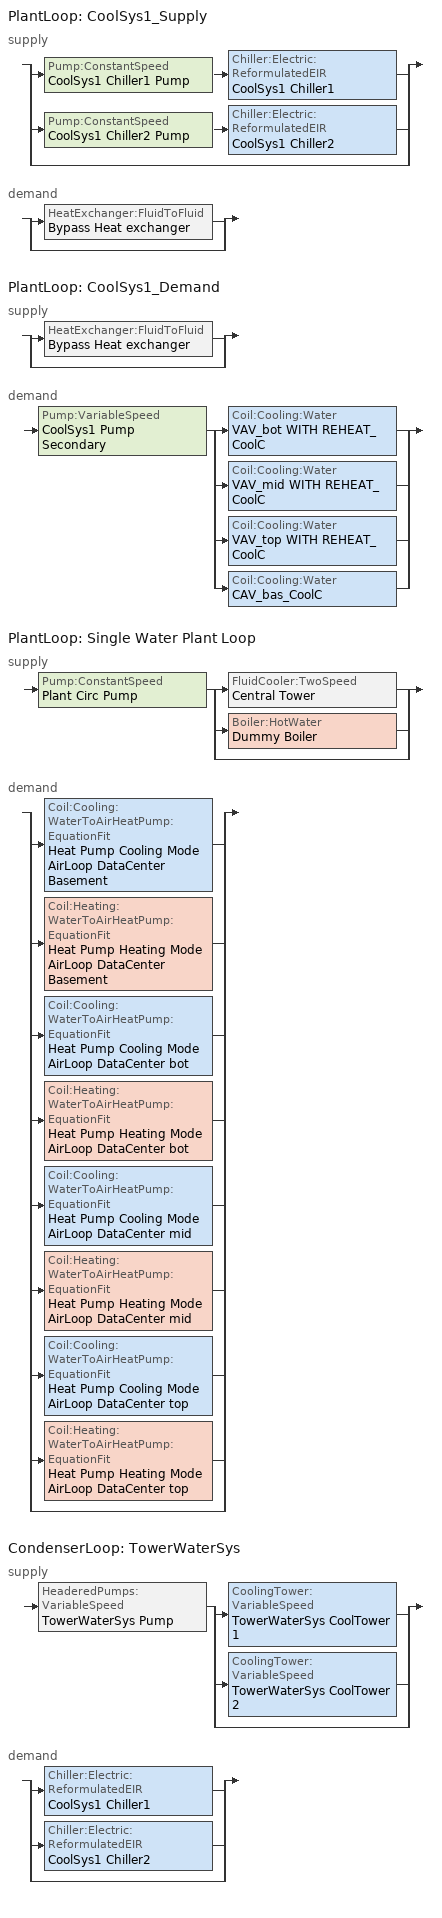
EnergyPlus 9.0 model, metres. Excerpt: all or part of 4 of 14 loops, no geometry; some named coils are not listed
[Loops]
PlantLoop 'CoolSys1_Supply'
 supply: split
  | Pump:ConstantSpeed 'CoolSys1 Chiller1 Pump' > Chiller:Electric:ReformulatedEIR 'CoolSys1 Chiller1'
  | Pump:ConstantSpeed 'CoolSys1 Chiller2 Pump' > Chiller:Electric:ReformulatedEIR 'CoolSys1 Chiller2'
  | bypass
 demand: split
  | HeatExchanger:FluidToFluid 'Bypass Heat exchanger'
  | bypass
PlantLoop 'CoolSys1_Demand'
 supply: split
  | HeatExchanger:FluidToFluid 'Bypass Heat exchanger'
  | bypass
 demand: Pump:VariableSpeed 'CoolSys1 Pump Secondary' > split
  | Coil:Cooling:Water 'VAV_bot WITH REHEAT_CoolC'
  | Coil:Cooling:Water 'VAV_mid WITH REHEAT_CoolC'
  | Coil:Cooling:Water 'VAV_top WITH REHEAT_CoolC'
  | Coil:Cooling:Water 'CAV_bas_CoolC'
PlantLoop 'Single Water Plant Loop'
 supply: Pump:ConstantSpeed 'Plant Circ Pump' > split
  | FluidCooler:TwoSpeed 'Central Tower'
  | Boiler:HotWater 'Dummy Boiler'
  | bypass
 demand: split
  | Coil:Cooling:WaterToAirHeatPump:EquationFit 'Heat Pump Cooling Mode AirLoop DataCenter Basement'
  | Coil:Heating:WaterToAirHeatPump:EquationFit 'Heat Pump Heating Mode AirLoop DataCenter Basement'
  | Coil:Cooling:WaterToAirHeatPump:EquationFit 'Heat Pump Cooling Mode AirLoop DataCenter bot'
  | Coil:Heating:WaterToAirHeatPump:EquationFit 'Heat Pump Heating Mode AirLoop DataCenter bot'
  | Coil:Cooling:WaterToAirHeatPump:EquationFit 'Heat Pump Cooling Mode AirLoop DataCenter mid'
  | Coil:Heating:WaterToAirHeatPump:EquationFit 'Heat Pump Heating Mode AirLoop DataCenter mid'
  | Coil:Cooling:WaterToAirHeatPump:EquationFit 'Heat Pump Cooling Mode AirLoop DataCenter top'
  | Coil:Heating:WaterToAirHeatPump:EquationFit 'Heat Pump Heating Mode AirLoop DataCenter top'
  | bypass
CondenserLoop 'TowerWaterSys'
 supply: HeaderedPumps:VariableSpeed 'TowerWaterSys Pump' > split
  | CoolingTower:VariableSpeed 'TowerWaterSys CoolTower 1'
  | CoolingTower:VariableSpeed 'TowerWaterSys CoolTower 2'
  | bypass
 demand: split
  | Chiller:Electric:ReformulatedEIR 'CoolSys1 Chiller1'
  | Chiller:Electric:ReformulatedEIR 'CoolSys1 Chiller2'
  | bypass
[Sizing:Plant]
Name | Loop Type | Design Loop Exit Temperature {C} | Loop Design Temperature Difference {deltaC} | Sizing Option | Zone Timesteps in Averaging Window | Coincident Sizing Factor Mode
CoolSys1_Supply; CoolSys1_Demand | Cooling | 6.67 | 8.33
TowerWaterSys | Condenser | 29.4444 | 5.55556 | Coincident | 6 | GlobalCoolingSizingFactor
Single Water Plant Loop | Heating | 39 | 11
[PlantLoop] Minimum Loop Flow Rate {m3/s}=0; Plant Loop Volume {m3}=autocalculate
Name | Fluid Type | Plant Equipment Operation Scheme | Maximum Loop Temperature {C} | Minimum Loop Temperature {C} | Maximum Loop Flow Rate {m3/s} | Load Distribution Scheme | User Defined Fluid Type | Plant Loop Demand Calculation Scheme
CoolSys1_Supply | WATER | CoolSys1 Loop Operation Scheme List | 98 | 1 | AUTOSIZE | UniformLoad
CoolSys1_Demand | Water | CoolSys1 Sec Loop Operation | 98 | 1 | autosize | UniformLoad
Single Water Plant Loop | UserDefinedFluidType | Plant Loop Operation | 35 | 10 | autosize | SequentialLoad | EthyleneGlycol40Percent | DualSetpointDeadband
[CondenserLoop]
TowerWaterSys: Fluid Type=Water; Condenser Equipment Operation Scheme=TowerWaterSys Loop Operation Scheme List; Maximum Loop Temperature {C}=80; Minimum Loop Temperature {C}=5; Maximum Loop Flow Rate {m3/s}=AUTOSIZE; Minimum Loop Flow Rate {m3/s}=0; Condenser Loop Volume {m3}=AUTOSIZE; Load Distribution Scheme=SequentialLoad
[PlantEquipmentOperationSchemes]
Name | Control Scheme 1 | Control Scheme 1 Schedule
CoolSys1 Loop Operation Scheme List | CoolSys1 Operation Scheme | PlantOnSched
CoolSys1 Sec Loop Operation | CoolSys1 Sec Operation Scheme | PlantOnSched
Plant Loop Operation | WSHPPlant Operation Scheme | Always_On
[CondenserEquipmentOperationSchemes]
TowerWaterSys Loop Operation Scheme List: Control Scheme 1=TowerWaterSys Operation Scheme; Control Scheme 1 Schedule=PlantOnSched
[PlantEquipmentOperation:CoolingLoad] Load Range 1 Lower Limit {W}=0; Load Range 1 Upper Limit {W}=1.09721e+06
Name | Range 1 Equipment List | Load Range 2 Lower Limit {W} | Load Range 2 Upper Limit {W} | Range 2 Equipment List
CoolSys1 Operation Scheme | CoolSys1 Equipment List 1 | 1.09721e+06 | 100000000000000 | CoolSys1 Equipment List 2
CoolSys1 Sec Operation Scheme | CoolSys1 HeatExchanger
TowerWaterSys Operation Scheme | TowerWaterSys Equipment List 1 | 1.09721e+06 | 100000000000000 | TowerWaterSys Equipment List 2
[PlantEquipmentOperation:ComponentSetpoint]
WSHPPlant Operation Scheme: Equipment 1=Central Tower; Component 1 Flow Rate {m3/s}=autosize; Operation 1 Type=Cooling; Equipment 2=Dummy Boiler; Component 2 Flow Rate {m3/s}=autosize; Operation 2 Type=Heating
[PlantEquipmentList]
CoolSys1 Equipment List 1: CoolSys1 Chiller1
CoolSys1 Equipment List 2: CoolSys1 Chiller1, CoolSys1 Chiller2
CoolSys1 HeatExchanger: Bypass Heat exchanger
[CondenserEquipmentList]
TowerWaterSys Equipment List 1: TowerWaterSys CoolTower 1
TowerWaterSys Equipment List 2: TowerWaterSys CoolTower 1, TowerWaterSys CoolTower 2
[SetpointManager:Scheduled] Control Variable=Temperature
Name | Schedule | Setpoint Node or NodeList
CoolSys1 Loop Setpoint Manager | CW-Loop-Temp-Schedule | CoolSys1 Supply Outlet Node
TowerWaterSystem Loop Setpoint Manager | Tower-Loop-Temp-Schedule | TowerWaterSys Supply Outlet Node
CoolSys1 Loop Plant Demand Inlet Setpoint Manager | CW-Loop-Temp-Schedule | CoolSys1 Demand Inlet Node
[SetpointManager:Scheduled:DualSetpoint]
Water Loop Setpoint Manager: Control Variable=Temperature; High Setpoint Schedule=PLANT LOOP HIGH TEMP SCHEDULE; Low Setpoint Schedule=PLANT LOOP LOW TEMP SCHEDULE; Setpoint Node or NodeList=Plant Supply Outlet Node
[Boiler:HotWater]
Dummy Boiler: Fuel Type=NaturalGas; Nominal Capacity {W}=93894.07; Nominal Thermal Efficiency=0.8; Efficiency Curve Temperature Evaluation Variable=LeavingBoiler; Normalized Boiler Efficiency Curve=Dummy Boiler Efficiency Curve; Design Water Flow Rate {m3/s}=autosize; Minimum Part Load Ratio=0; Maximum Part Load Ratio=1.2; Optimum Part Load Ratio=1; Water Outlet Upper Temperature Limit {C}=95; Boiler Flow Mode=ConstantFlow
[Chiller:Electric:ReformulatedEIR] Reference Capacity {W}=1.09721e+06; Reference COP {W/W}=6.28; Reference Leaving Chilled Water Temperature {C}=6.67; Reference Leaving Condenser Water Temperature {C}=34.4444; Reference Chilled Water Flow Rate {m3/s}=0.0311555; Reference Condenser Water Flow Rate {m3/s}=AutoSize; Cooling Capacity Function of Temperature Curve=WC_CENT_2010_PB_CAPFT; Electric Input to Cooling Output Ratio Function of Temperature Curve=WC_CENT_2010_PB_EIRFT; Electric Input to Cooling Output Ratio Function of Part Load Ratio Curve Type=LeavingCondenserWaterTemperature; Electric Input to Cooling Output Ratio Function of Part Load Ratio Curve=WC_CENT_300to600_2010_PB_EIRFPLR; Minimum Part Load Ratio=0.1; Maximum Part Load Ratio=1; Optimum Part Load Ratio=1; Minimum Unloading Ratio=0.1; Leaving Chilled Water Lower Temperature Limit {C}=5; Chiller Flow Mode Type=ConstantFlow; Design Heat Recovery Water Flow Rate {m3/s}=0
CoolSys1 Chiller1; CoolSys1 Chiller2
[CoolingTower:VariableSpeed] Model Type=CoolToolsCrossFlow; Design Inlet Air Wet-Bulb Temperature {C}=21.3; Design Approach Temperature {deltaC}=5.55556; Design Range Temperature {deltaC}=5.55556; Design Water Flow Rate {m3/s}=0.045118; Design Air Flow Rate {m3/s}=autosize; Design Fan Power {W}=15945.9; Fan Power Ratio Function of Air Flow Rate Ratio Curve=Tower_Fan_Curve; Minimum Air Flow Rate Ratio=0.2; Fraction of Tower Capacity in Free Convection Regime=0.125; Number of Cells=2; Cell Control              !- Cell Control=MaximalCell; Sizing Factor=1
TowerWaterSys CoolTower 1; TowerWaterSys CoolTower 2
[FluidCooler:TwoSpeed]
Central Tower: Performance Input Method=NominalCapacity; Low Fan Speed U-Factor Times Area Sizing Factor=0.6; High Speed Nominal Capacity {W}=582060; Low Speed Nominal Capacity {W}=291030; Low Speed Nominal Capacity Sizing Factor=0.5; Design Entering Water Temperature {C}=51.67; Design Entering Air Temperature {C}=35; Design Entering Air Wet-bulb Temperature {C}=25.6; Design Water Flow Rate {m3/s}=autosize; High Fan Speed Air Flow Rate {m3/s}=autosize; High Fan Speed Fan Power {W}=43776.2; Low Fan Speed Air Flow Rate {m3/s}=autocalculate; Low Fan Speed Air Flow Rate Sizing Factor=0.5; Low Fan Speed Fan Power {W}=autocalculate; Low Fan Speed Fan Power Sizing Factor=0.16
[Pump:ConstantSpeed] Motor Efficiency=0.909; Fraction of Motor Inefficiencies to Fluid Stream=0; Pump Control Type=Intermittent
Name | Design Flow Rate {m3/s} | Design Pump Head {Pa} | Design Power Consumption {W}
CoolSys1 Chiller1 Pump; CoolSys1 Chiller2 Pump | AUTOSIZE | 44761.3 | AUTOSIZE
Plant Circ Pump | autosize | 179045 | autosize
[Pump:VariableSpeed]
CoolSys1 Pump Secondary: autosize, 134284, autosize, 0.909, 0, 0, 0.0205, 0.4101, 0.5753, 0, Intermittent
[HeaderedPumps:VariableSpeed]
TowerWaterSys Pump: Total Design Flow Rate {m3/s}=AUTOSIZE; Number of Pumps in Bank=2; Flow Sequencing Control Scheme=SEQUENTIAL; Design Pump Head {Pa}=148557; Design Power Consumption {W}=autosize; Motor Efficiency=0.909; Fraction of Motor Inefficiencies to Fluid Stream=0; Coefficient 1 of the Part Load Performance Curve=0; Coefficient 2 of the Part Load Performance Curve=0.0216; Coefficient 3 of the Part Load Performance Curve=-0.0325; Coefficient 4 of the Part Load Performance Curve=1.0095; Minimum Flow Rate Fraction=0; Pump Control Type=Intermittent
[Coil:Cooling:WaterToAirHeatPump:EquationFit] Rated Air Flow Rate {m3/s}=autosize; Rated Water Flow Rate {m3/s}=autosize; Gross Rated Total Cooling Capacity {W}=autosize; Gross Rated Sensible Cooling Capacity {W}=autosize; Total Cooling Capacity Coefficient 1=-4.30267; Total Cooling Capacity Coefficient 2=7.18537; Total Cooling Capacity Coefficient 3=-2.23947; Total Cooling Capacity Coefficient 4=0.139996; Total Cooling Capacity Coefficient 5=0.10266; Sensible Cooling Capacity Coefficient 1=6.00194; Sensible Cooling Capacity Coefficient 2=22.6301; Sensible Cooling Capacity Coefficient 3=-26.7961; Sensible Cooling Capacity Coefficient 4=-1.72375; Sensible Cooling Capacity Coefficient 5=0.490645; Sensible Cooling Capacity Coefficient 6=0.0693119; Cooling Power Consumption Coefficient 1=-5.67776; Cooling Power Consumption Coefficient 2=0.438988; Cooling Power Consumption Coefficient 3=5.84528; Cooling Power Consumption Coefficient 4=0.141606; Cooling Power Consumption Coefficient 5=-0.168728; Nominal Time for Condensate Removal to Begin {s}=0; Ratio of Initial Moisture Evaporation Rate and Steady State Latent Capacity=0
Name | Gross Rated Cooling COP
Heat Pump Cooling Mode AirLoop DataCenter Basement | 3.87874
Heat Pump Cooling Mode AirLoop DataCenter bot; Heat Pump Cooling Mode AirLoop DataCenter mid; Heat Pump Cooling Mode AirLoop DataCenter top | 4.00526
[Coil:Heating:WaterToAirHeatPump:EquationFit] Rated Air Flow Rate {m3/s}=autosize; Rated Water Flow Rate {m3/s}=autosize; Gross Rated Heating Capacity {W}=autosize; Gross Rated Heating COP=4.2; Heating Capacity Coefficient 1=0.237847; Heating Capacity Coefficient 2=-3.35824; Heating Capacity Coefficient 3=3.8064; Heating Capacity Coefficient 4=0.1792; Heating Capacity Coefficient 5=0.128607; Heating Power Consumption Coefficient 1=-3.79176; Heating Power Consumption Coefficient 2=3.38799; Heating Power Consumption Coefficient 3=1.50226; Heating Power Consumption Coefficient 4=-0.177654; Heating Power Consumption Coefficient 5=-0.10308
Heat Pump HEATING Mode AirLoop DataCenter Basement; Heat Pump HEATING Mode AirLoop DataCenter bot; Heat Pump HEATING Mode AirLoop DataCenter mid; Heat Pump HEATING Mode AirLoop DataCenter top
[EnergyManagementSystem:Sensor]
Name | Output:Variable or Output:Meter Index Key | Output:Variable or Output:Meter
DataCenter_FanMassFlow | AirLoop DataCenter Basement Supply Fan Outlet | System Node Mass Flow Rate
DataCenter_CLG_SP | Cooling Coil Air Outlet Node AirLoop DataCenter Basement | System Node Setpoint Temperature
Tower_PumpMassFlow | TowerWaterSys Supply Inlet Node | System Node Mass Flow Rate
Chiller1_Status | CoolSys1 Chiller1 | Chiller Electric Power
Chiller2_Status | CoolSys1 Chiller2 | Chiller Electric Power
ChillerPlantDemandLoad | CoolSys1_Supply | Plant Supply Side Cooling Demand Rate
[EnergyManagementSystem:Actuator]
Name | Actuated Component Unique | Actuated Component Type | Actuated Component Control Type
Chiller2PumpStatus | COOLSYS1 CHILLER2 PUMP | Plant Component Pump:ConstantSpeed | On/Off Supervisory
Chiller1PumpFlow | COOLSYS1 CHILLER1 PUMP | Pump | Pump Mass Flow Rate
Chiller2PumpFlow | COOLSYS1 CHILLER2 PUMP | Pump | Pump Mass Flow Rate
Chiller2Status | COOLSYS1 CHILLER2 | Plant Component Chiller:Electric:ReformulatedEIR | On/Off Supervisory
[EnergyManagementSystem:Program]
SET_Perimeter_top_ZN_3_Light_EMS_Program: SET Perimeter_top_ZN_3_LSr_IP=0.093*Perimeter_top_ZN_3_LSr/Perimeter_top_ZN_3_Area; IF (Perimeter_top_ZN_3_Occ_Sensor <= 0) && (Perimeter_top_ZN_3_LSr_IP >= 0.02); SET Perimeter_top_ZN_3_Light_Actuator = 0.02*Perimeter_top_ZN_3_Area/0.09290304; ELSE; SET Perimeter_top_ZN_3_Light_Actuator = NULL; ENDIF
SET_Perimeter_top_ZN_2_Light_EMS_Program: SET Perimeter_top_ZN_2_LSr_IP=0.093*Perimeter_top_ZN_2_LSr/Perimeter_top_ZN_2_Area; IF (Perimeter_top_ZN_2_Occ_Sensor <= 0) && (Perimeter_top_ZN_2_LSr_IP >= 0.02); SET Perimeter_top_ZN_2_Light_Actuator = 0.02*Perimeter_top_ZN_2_Area/0.09290304; ELSE; SET Perimeter_top_ZN_2_Light_Actuator = NULL; ENDIF
SET_Perimeter_top_ZN_1_Light_EMS_Program: SET Perimeter_top_ZN_1_LSr_IP=0.093*Perimeter_top_ZN_1_LSr/Perimeter_top_ZN_1_Area; IF (Perimeter_top_ZN_1_Occ_Sensor <= 0) && (Perimeter_top_ZN_1_LSr_IP >= 0.02); SET Perimeter_top_ZN_1_Light_Actuator = 0.02*Perimeter_top_ZN_1_Area/0.09290304; ELSE; SET Perimeter_top_ZN_1_Light_Actuator = NULL; ENDIF
SET_Perimeter_top_ZN_4_Light_EMS_Program: SET Perimeter_top_ZN_4_LSr_IP=0.093*Perimeter_top_ZN_4_LSr/Perimeter_top_ZN_4_Area; IF (Perimeter_top_ZN_4_Occ_Sensor <= 0) && (Perimeter_top_ZN_4_LSr_IP >= 0.02); SET Perimeter_top_ZN_4_Light_Actuator = 0.02*Perimeter_top_ZN_4_Area/0.09290304; ELSE; SET Perimeter_top_ZN_4_Light_Actuator = NULL; ENDIF
[EnergyManagementSystem:GlobalVariable]
DataCenter_PreheatDeltaT
Wired_LTG
BoilerType; CapRated; EtRated; PLRx; Ecx; SkinLossRate
[EnergyManagementSystem:OutputVariable]
Name | EMS Variable | Type of Data in Variable | Update Frequency | Units
DataCenter_ExtraElecHeatC_Status | DataCenter_ExtraElecHeatC_Status | Averaged | SystemTimeStep
DataCenter_ExtraWaterHeatC_Status | DataCenter_ExtraWaterHeatC_Status | Averaged | SystemTimeStep
DataCenter_PreheatDeltaT | DataCenter_PreheatDeltaT | Averaged | SystemTimeStep
Wired_LTG | Wired_LTG | Summed | ZoneTimeStep | J
[EnergyManagementSystem:InternalVariable]
Chiller2PumpDesignFlow: Internal Data Index Key=COOLSYS1 CHILLER2 PUMP; Internal Data Type=Pump Maximum Mass Flow Rate
[ElectricLoadCenter:Transformer]
Transformer 1: Availability Schedule=Always_On; Transformer Usage=PowerInFromGrid; Rated Capacity {VA}=500000; Phase=3; Conductor Material=Aluminum; Full Load Temperature Rise {C}=150; Fraction of Eddy Current Losses=0.1; Performance Input Method=NominalEfficiency; Nameplate Efficiency=0.991; Per Unit Load for Nameplate Efficiency=0.35; Reference Temperature for Nameplate Efficiency {C}=75; Consider Transformer Loss for Utility Cost=Yes; Meter 1=Wired_LTG_Electricity; Meter 2=Wired_Int_EQUIP
[HeatExchanger:FluidToFluid]
Bypass Heat exchanger: Availability Schedule=ALWAYS_ON; Loop Demand Side Design Flow Rate {m3/s}=autosize; Loop Supply Side Design Flow Rate {m3/s}=autosize; Heat Exchange Model Type=Ideal; Heat Exchanger U-Factor Times Area Value {W/K}=autosize; Control Type=UncontrolledOn; Minimum Temperature Difference to Activate Heat Exchanger {deltaC}=0.01; Heat Transfer Metering End Use Type=LoopToLoop; Component Override Cooling Control Temperature Mode=Loop; Sizing Factor=1
[Schedule:Compact]
ALWAYS_ON; PlantOnSched: Through: 12/31, For: AllDays, Until: 24:00, 1
CW-Loop-Temp-Schedule: Through: 12/31, For: AllDays, Until: 24:00, 6.7
Tower-Loop-Temp-Schedule: Through: 12/31, For: AllDays, Until: 24:00, 21.1
PLANT LOOP HIGH TEMP SCHEDULE: Through: 12/31, For: Alldays, Until: 24:00, 18.33
PLANT LOOP LOW TEMP SCHEDULE: Through: 12/31, For: Alldays, Until: 24:00, 5
[Curve:Biquadratic] Minimum Value of x=5; Maximum Value of x=10; Minimum Value of y=17.78; Maximum Value of y=46.11
Name | Coefficient1 Constant | Coefficient2 x | Coefficient3 x**2 | Coefficient4 y | Coefficient5 y**2 | Coefficient6 x*y
WC_Cent_2010_PB_CAPFT | 0.536234 | 0.005581 | -0.0013654 | 0.0488966 | -0.0012018 | 0.0010523
WC_Cent_2010_PB_EIRFT | 1.08218 | 0.0042977 | -0.0013182 | -0.0260781 | 0.0008256 | -0.0006013
[Curve:Bicubic]
WC_Cent_300TO600_2010_PB_EIRFPLR: Coefficient1 Constant=-0.136053; Coefficient2 x=0.0086427; Coefficient3 x**2=3.85558e-06; Coefficient4 y=1.02403; Coefficient5 y**2=0.0604744; Coefficient6 x*y=-0.00894786; Coefficient7 x**3=0; Coefficient8 y**3=0.057066; Coefficient9 x**2*y=0; Coefficient10 x*y**2=0; Minimum Value of x=31.13; Maximum Value of x=36.52; Minimum Value of y=0.19; Maximum Value of y=1.03
[Curve:Quadratic]
Dummy Boiler Efficiency Curve: Coefficient1 Constant=1; Coefficient2 x=0; Coefficient3 x**2=0; Minimum Value of x=0; Maximum Value of x=1
[Curve:Cubic]
Tower_Fan_Curve: Coefficient1 Constant=0; Coefficient2 x=0; Coefficient3 x**2=0; Coefficient4 x**3=1; Minimum Value of x=0; Maximum Value of x=1
